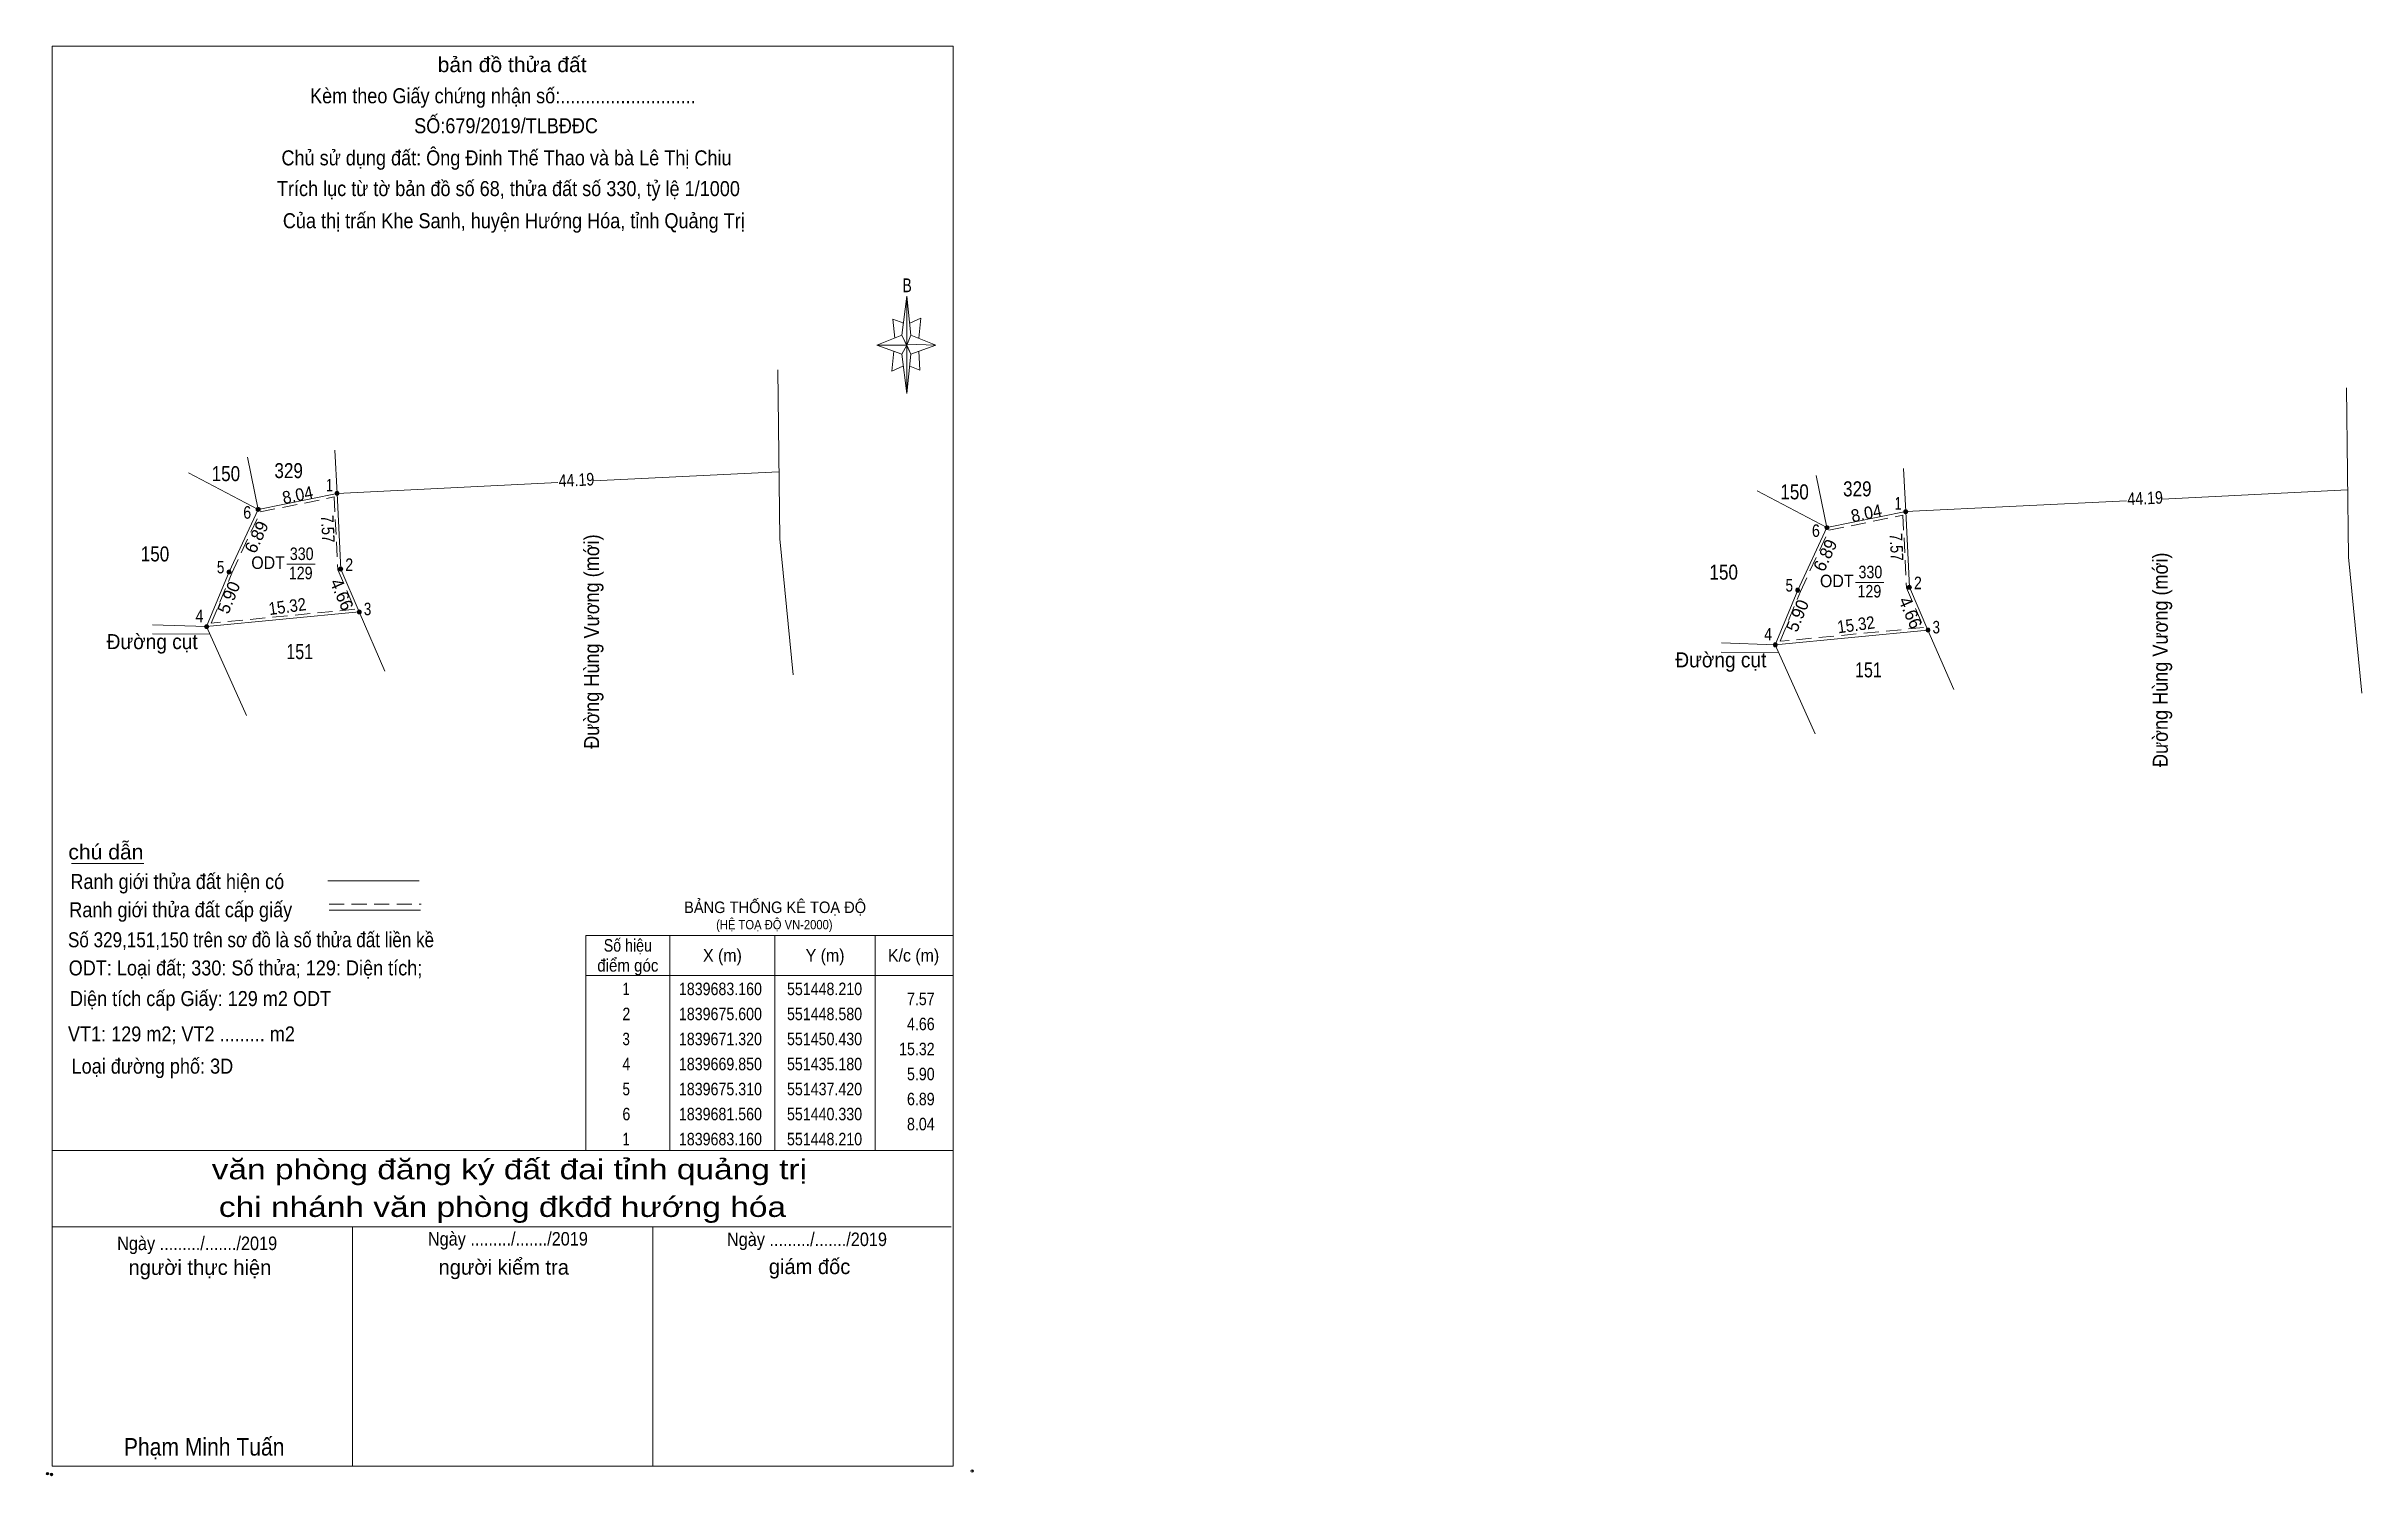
# Model space of a CAD drawing. Header units: metres. Extents: x 551262 to 552261, y 1839587 to 1839748.
# Drawn here: x 551262.5 to 551493.8, y 1839586.9 to 1839729.6 of the extents above.
import ezdxf
from ezdxf.enums import TextEntityAlignment as Align

# ---------------------------------------------------------------- set-up
doc = ezdxf.new("R2010")
doc.units = ezdxf.units.M
doc.header["$LTSCALE"] = 0.5
doc.header["$PDMODE"] = 32
doc.header["$PDSIZE"] = 0.25
doc.linetypes.add('MEDIUM_DASHED', pattern=[4.5, 3, -1.5])
for name, color, linetype, lineweight in [('1', 7, 'Continuous', 13), ('10', 7, 'Continuous', 13), ('17', 7, 'Continuous', 13), ('23', 7, 'Continuous', 13), ('5', 7, 'Continuous', 13), ('6', 7, 'Continuous', 13), ('63', 7, 'Continuous', 13)]:
    doc.layers.add(name, color=color, linetype=linetype, lineweight=lineweight)

msp = doc.modelspace()

# ---------------------------------------------------------------- hatches: boundary and pattern name
at = {"layer": '63'}
for points in [[(551291.7, 1839684.98, 1), (551291.3, 1839684.98, 1)], [(551283.82, 1839683.38, 1), (551283.42, 1839683.38, 1)], [(551448.41, 1839683.16, 1), (551448.01, 1839683.16, 1)], [(551440.53, 1839681.56, 1), (551440.13, 1839681.56, 1)], [(551292.07, 1839677.42, 1), (551291.67, 1839677.42, 1)], [(551280.91, 1839677.13, 1), (551280.51, 1839677.13, 1)], [(551437.62, 1839675.31, 1), (551437.22, 1839675.31, 1)], [(551448.78, 1839675.6, 1), (551448.38, 1839675.6, 1)], [(551293.92, 1839673.14, 1), (551293.52, 1839673.14, 1)], [(551278.67, 1839671.67, 1), (551278.27, 1839671.67, 1)], [(551450.63, 1839671.32, 1), (551450.23, 1839671.32, 1)], [(551435.38, 1839669.85, 1), (551434.98, 1839669.85, 1)]]:
    msp.add_hatch(color=256, dxfattribs=at).paths.add_polyline_path(points)

# ---------------------------------------------------------------- linework, layer by layer
at = {"layer": '1'}
for points in [[(551291.5, 1839684.98), (551291.87, 1839677.42), (551293.72, 1839673.14), (551278.47, 1839671.67), (551280.71, 1839677.13), (551283.62, 1839683.38)], [(551448.21, 1839683.16), (551448.58, 1839675.6), (551450.43, 1839671.32), (551435.18, 1839669.85), (551437.42, 1839675.31), (551440.33, 1839681.56)]]:
    msp.add_lwpolyline(points, close=True, dxfattribs=at)
at = {"layer": '10'}
for p, q in [((551291.29, 1839689.29), (551291.5, 1839684.98)), ((551448, 1839687.47), (551448.21, 1839683.16)), ((551291.87, 1839677.42), (551291.5, 1839684.98)), ((551448.58, 1839675.6), (551448.21, 1839683.16)), ((551286.48, 1839677.9), (551289.3, 1839677.9)), ((551291.87, 1839677.42), (551293.72, 1839673.14)), ((551443.19, 1839676.08), (551446.01, 1839676.08)), ((551448.58, 1839675.6), (551450.43, 1839671.32)), ((551293.72, 1839673.14), (551296.29, 1839667.21)), ((551273.08, 1839671.86), (551278.47, 1839671.67)), ((551278.47, 1839671.67), (551282.46, 1839662.78)), ((551450.43, 1839671.32), (551453, 1839665.39)), ((551429.79, 1839670.04), (551435.18, 1839669.85)), ((551435.18, 1839669.85), (551439.17, 1839660.96))]:
    msp.add_line(p, q, dxfattribs=at)
for points in [[(551276.66, 1839687.04), (551283.62, 1839683.38), (551291.5, 1839684.98)], [(551278.47, 1839671.67), (551280.71, 1839677.13), (551283.62, 1839683.38), (551282.55, 1839688.59)], [(551435.18, 1839669.85), (551437.42, 1839675.31), (551440.33, 1839681.56), (551439.26, 1839686.77)], [(551433.37, 1839685.22), (551440.33, 1839681.56), (551448.21, 1839683.16)]]:
    msp.add_lwpolyline(points, dxfattribs=at)
at = {"layer": '17'}
msp.add_line((551264.97, 1839648.01), (551272.21, 1839648.01), dxfattribs=at)
at = {"layer": '23'}
for p, q in [((551335.64, 1839687.14), (551317.12, 1839686.23)), ((551313.57, 1839686.06), (551291.5, 1839684.98)), ((551492.35, 1839685.32), (551473.83, 1839684.41)), ((551470.28, 1839684.24), (551448.21, 1839683.16))]:
    msp.add_line(p, q, dxfattribs=at)
at = {"layer": '5'}
for p, q in [((551347.92, 1839700.77), (551348.42, 1839704.67)), ((551348.82, 1839700.77), (551351.32, 1839699.77)), ((551347.92, 1839698.87), (551345.42, 1839699.77)), ((551348.82, 1839698.87), (551348.42, 1839694.97)), ((551349.62, 1839699.17), (551349.72, 1839697.27)), ((551349.72, 1839697.27), (551348.72, 1839697.67)), ((551263.05, 1839619.33), (551353.05, 1839619.33)), ((551263.05, 1839611.73), (551352.85, 1839611.73)), ((551263.05, 1839611.73), (551352.85, 1839611.73)), ((551263.05, 1839611.73), (551352.85, 1839611.73)), ((551293.05, 1839587.83), (551293.05, 1839611.73)), ((551323.05, 1839587.83), (551323.05, 1839611.73))]:
    msp.add_line(p, q, dxfattribs=at)
for points in [[(551263.05, 1839729.63), (551353.05, 1839729.63), (551353.05, 1839587.83), (551263.05, 1839587.83)], [(551348.42, 1839704.67), (551348.82, 1839700.77), (551348.42, 1839699.77)], [(551348.42, 1839699.77), (551345.42, 1839699.77), (551347.92, 1839700.77), (551348.82, 1839698.87), (551351.32, 1839699.77), (551348.42, 1839699.87)], [(551348.42, 1839699.77), (551348.42, 1839694.97), (551347.92, 1839698.87)]]:
    msp.add_lwpolyline(points, close=True, dxfattribs=at)
for points in [[(551348.42, 1839699.77), (551347.92, 1839700.77), (551345.42, 1839699.77)], [(551348.12, 1839701.97), (551347.02, 1839702.37), (551347.22, 1839700.47)], [(551348.72, 1839701.97), (551349.82, 1839702.47), (551349.62, 1839700.47)], [(551347.12, 1839699.17), (551346.92, 1839697.17), (551348.02, 1839697.67)], [(551348.42, 1839699.77), (551348.82, 1839698.87), (551351.32, 1839699.77)], [(551353.05, 1839587.83), (551263.05, 1839587.83), (551263.05, 1839611.73)]]:
    msp.add_lwpolyline(points, dxfattribs=at)
for p in [(551262.58, 1839587.06), (551262.98, 1839586.99)]:
    msp.add_point(p, dxfattribs=at)
at = {"layer": '6'}
for p, q in [((551290.57, 1839646.27), (551299.71, 1839646.27)), ((551290.71, 1839643.34), (551299.85, 1839643.34))]:
    msp.add_line(p, q, dxfattribs=at)
at = {"layer": '6', "linetype": 'MEDIUM_DASHED'}
msp.add_line((551290.71, 1839643.96), (551299.91, 1839643.96), dxfattribs=at)
at = {"layer": '6'}
msp.add_point((551354.95, 1839587.33), dxfattribs=at)
at = {"layer": '63'}
for p, q in [((551335.72, 1839680.44), (551335.52, 1839697.33)), ((551492.43, 1839678.62), (551492.23, 1839695.51)), ((551335.72, 1839680.44), (551337.05, 1839666.84)), ((551492.43, 1839678.62), (551493.76, 1839665.02)), ((551278.47, 1839671.67), (551293.72, 1839673.14)), ((551273.07, 1839670.94), (551278.81, 1839670.91)), ((551435.18, 1839669.85), (551450.43, 1839671.32)), ((551429.78, 1839669.12), (551435.52, 1839669.09)), ((551324.75, 1839640.83), (551324.75, 1839619.33)), ((551335.25, 1839640.83), (551335.25, 1839619.33)), ((551345.25, 1839640.83), (551345.25, 1839619.33)), ((551316.35, 1839636.83), (551353.05, 1839636.83))]:
    msp.add_line(p, q, dxfattribs=at)
at = {"layer": '63', "linetype": 'MEDIUM_DASHED'}
for points in [[(551291.22, 1839684.62), (551291.57, 1839677.35), (551293.28, 1839673.4), (551278.94, 1839672.02), (551280.98, 1839677.01), (551283.83, 1839683.12)], [(551447.93, 1839682.8), (551448.28, 1839675.53), (551449.99, 1839671.58), (551435.65, 1839670.2), (551437.69, 1839675.19), (551440.54, 1839681.3)]]:
    msp.add_lwpolyline(points, close=True, dxfattribs=at)
at = {"layer": '63'}
msp.add_lwpolyline([(551316.35, 1839640.83), (551353.05, 1839640.83), (551353.05, 1839619.33), (551316.35, 1839619.33)], close=True, dxfattribs=at)
for centre in [(551291.5, 1839684.98), (551283.62, 1839683.38), (551448.21, 1839683.16), (551440.33, 1839681.56), (551291.87, 1839677.42), (551280.71, 1839677.13), (551437.42, 1839675.31), (551448.58, 1839675.6), (551293.72, 1839673.14), (551278.47, 1839671.67), (551450.43, 1839671.32), (551435.18, 1839669.85)]:
    msp.add_circle(centre, 0.2, dxfattribs=at)

# ---------------------------------------------------------------- texts
at = {"layer": '1'}
for s, height, width, p in [('BẢNG THỐNG KÊ TOẠ ĐỘ ', 1.15, 0.95, (551326.17, 1839643.06)), ('(HỆ TOẠ ĐỘ VN-2000)', 0.93, 0.9, (551329.37, 1839641.44))]:
    msp.add_text(s, height=height, dxfattribs=dict(at, width=width)).set_placement(p)
at = {"layer": '10'}
for s, height, width, p in [('150', 1.5, 0.85, (551280.395, 1839686.2)), ('329', 1.5, 0.85, (551286.665, 1839686.5)), ('150', 1.5, 0.85, (551437.105, 1839684.38)), ('329', 1.5, 0.85, (551443.375, 1839684.68)), ('150', 1.5, 0.85, (551273.315, 1839678.18)), ('ODT', 1.25, 0.95, (551284.61, 1839677.43)), ('129', 1.25, 0.85, (551287.87, 1839676.4)), ('330', 1.25, 0.85, (551287.97, 1839678.32)), ('150', 1.5, 0.85, (551430.025, 1839676.36)), ('330', 1.25, 0.85, (551444.68, 1839676.5)), ('ODT', 1.25, 0.95, (551441.32, 1839675.61)), ('129', 1.25, 0.85, (551444.58, 1839674.58)), ('Đường cụt', 1.5, 0.95, (551273.03, 1839669.42)), ('151', 1.5, 0.8, (551287.77, 1839668.42)), ('Đường cụt', 1.5, 0.95, (551429.74, 1839667.6)), ('151', 1.5, 0.8, (551444.48, 1839666.6))]:
    msp.add_text(s, height=height, dxfattribs=dict(at, width=width)).set_placement(p, align=Align.CENTER)
at = {"layer": '10', "width": 0.9}
for p in [(551317.68, 1839670.175), (551474.39, 1839668.355)]:
    msp.add_text('Đường Hùng Vương (mới)', height=1.5, rotation=90, dxfattribs=at).set_placement(p, align=Align.CENTER)
at = {"layer": '5'}
for s, height, width, p in [('bản đồ thửa đất', 1.5, 1.05, (551308.99, 1839727.05)), ('Kèm theo Giấy chứng nhận số:...........................', 1.5, 0.9, (551308.07, 1839723.94)), ('SỐ:679/2019/TLBĐĐC', 1.5, 0.9, (551308.385, 1839720.95)), ('Chủ sử dụng đất: Ông Đinh Thế Thao và bà Lê Thị Chiu', 1.5, 0.9, (551308.43, 1839717.74)), ('Trích lục từ tờ bản đồ số 68, thửa đất số 330, tỷ lệ 1/1000 ', 1.5, 0.9, (551308.87, 1839714.67)), ('Của thị trấn Khe Sanh, huyện Hướng Hóa, tỉnh Quảng Trị', 1.5, 0.9, (551309.16, 1839711.46)), ('B', 1.378, 0.75, (551348.45, 1839705.07)), ('văn phòng đăng ký đất đai tỉnh quảng trị', 2, 1.25, (551308.715, 1839616.47)), ('chi nhánh văn phòng đkđđ hướng hóa', 2, 1.25, (551308.025, 1839612.71)), ('Ngày ........./......./2019', 1.35, 0.9, (551277.525, 1839609.4)), ('Ngày ........./......./2019', 1.35, 0.9, (551308.565, 1839609.85)), ('Ngày ........./......./2019', 1.35, 0.9, (551338.445, 1839609.8)), ('Phạm Minh Tuấn', 1.75, 0.9, (551278.225, 1839588.87))]:
    msp.add_text(s, height=height, dxfattribs=dict(at, width=width)).set_placement(p, align=Align.CENTER)
for s, p in [('người thực hiện', (551277.8, 1839606.92)), ('người kiểm tra', (551308.155, 1839606.94)), ('giám đốc', (551338.705, 1839607))]:
    msp.add_text(s, height=1.5, dxfattribs=at).set_placement(p, align=Align.CENTER)
at = {"layer": '6'}
for s, width, p in [('chú dẫn', 1.05, (551264.66, 1839648.42)), ('Ranh giới thửa đất hiện có ', 0.9, (551264.86, 1839645.46)), ('Ranh giới thửa đất cấp giấy', 0.9, (551264.75, 1839642.64)), ('Số 329,151,150 trên sơ đồ là số thửa đất liền kề', 0.85, (551264.62, 1839639.64)), ('ODT: Loại đất; 330: Số thửa; 129: Diện tích;', 0.9, (551264.69, 1839636.83)), ('Diện tích cấp Giấy: 129 m2 ODT', 0.9, (551264.82, 1839633.77)), ('VT1: 129 m2; VT2 ......... m2', 0.9, (551264.62, 1839630.24)), ('Loại đường phố: 3D', 0.9, (551264.98, 1839627.02))]:
    msp.add_text(s, height=1.5, dxfattribs=dict(at, width=width)).set_placement(p)
at = {"layer": '63'}
for s, rotation, width, p in [('44.19', 2.802, 0.85, (551315.4445, 1839685.6998)), ('8.04', 11.478, 0.95, (551287.6906, 1839684.2047)), ('44.19', 2.802, 0.85, (551472.1545, 1839683.8798)), ('7.57', 272.802, 0.85, (551289.959, 1839681.4006)), ('8.04', 11.478, 0.95, (551444.4006, 1839682.3847)), ('7.57', 272.802, 0.85, (551446.669, 1839679.5806)), ('15.32', 7.843, 0.9, (551286.6197, 1839673.0689)), ('15.32', 7.843, 0.9, (551443.3297, 1839671.2489))]:
    msp.add_text(s, height=1.25, rotation=rotation, dxfattribs=dict(at, width=width)).set_placement(p, align=Align.CENTER)
for s, width, p in [(' 1', 0.75, (551291.09, 1839685.18)), (' 1', 0.75, (551447.8, 1839683.36)), (' 6', 0.85, (551282.92, 1839682.45)), (' 6', 0.85, (551439.63, 1839680.63)), (' 5', 0.8, (551280.24, 1839676.99)), (' 2', 0.85, (551293.11, 1839677.23)), (' 5', 0.8, (551436.95, 1839675.17)), (' 2', 0.85, (551449.82, 1839675.41)), (' 4', 0.85, (551278.15, 1839672.11)), (' 3', 0.8, (551294.92, 1839672.81)), (' 4', 0.85, (551434.86, 1839670.29)), (' 3', 0.8, (551451.63, 1839670.99)), ('7.57', 0.85, (551351.2, 1839633.86)), ('4.66', 0.85, (551351.2, 1839631.36)), ('15.32', 0.85, (551351.2, 1839628.86)), ('5.90', 0.85, (551351.2, 1839626.36)), ('6.89', 0.85, (551351.2, 1839623.86)), ('8.04', 0.85, (551351.2, 1839621.36))]:
    msp.add_text(s, height=1.25, dxfattribs=dict(at, width=width)).set_placement(p, align=Align.RIGHT)
for s, rotation, p in [('6.89', 65.033, (551284.0229, 1839680.3512)), ('6.89', 65.033, (551440.7329, 1839678.5312)), ('5.90', 67.694, (551281.2509, 1839674.3478)), ('4.66', 293.376, (551291.3922, 1839674.628)), ('5.90', 67.694, (551437.9609, 1839672.5278)), ('4.66', 293.376, (551448.1022, 1839672.808))]:
    msp.add_text(s, height=1.25, rotation=rotation, dxfattribs=at).set_placement(p, align=Align.CENTER)
for s, width, p in [('Số hiệu', 0.85, (551320.55, 1839639.21)), ('điểm góc', 0.9, (551320.55, 1839637.21)), ('X (m)', 0.95, (551330, 1839638.21)), ('Y (m)', 0.95, (551340.255, 1839638.21)), ('K/c (m)', 0.95, (551349.095, 1839638.21)), (' 1', 0.75, (551320.2, 1839634.86)), ('1839683.160', 0.85, (551329.8, 1839634.86)), ('551448.210', 0.85, (551340.2, 1839634.86)), (' 2', 0.85, (551320.205, 1839632.36)), ('1839675.600', 0.85, (551329.8, 1839632.36)), ('551448.580', 0.85, (551340.2, 1839632.36)), (' 3', 0.8, (551320.195, 1839629.86)), ('1839671.320', 0.85, (551329.8, 1839629.86)), ('551450.430', 0.85, (551340.2, 1839629.86)), (' 4', 0.85, (551320.2, 1839627.36)), ('1839669.850', 0.85, (551329.8, 1839627.36)), ('551435.180', 0.85, (551340.2, 1839627.36)), (' 5', 0.8, (551320.205, 1839624.86)), ('1839675.310', 0.85, (551329.8, 1839624.86)), ('551437.420', 0.85, (551340.2, 1839624.86)), (' 6', 0.85, (551320.205, 1839622.36)), ('1839681.560', 0.85, (551329.8, 1839622.36)), ('551440.330', 0.85, (551340.2, 1839622.36)), (' 1', 0.75, (551320.2, 1839619.86)), ('1839683.160', 0.85, (551329.8, 1839619.86)), ('551448.210', 0.85, (551340.2, 1839619.86))]:
    msp.add_text(s, height=1.25, dxfattribs=dict(at, width=width)).set_placement(p, align=Align.CENTER)

doc.saveas('drawing.dxf')
